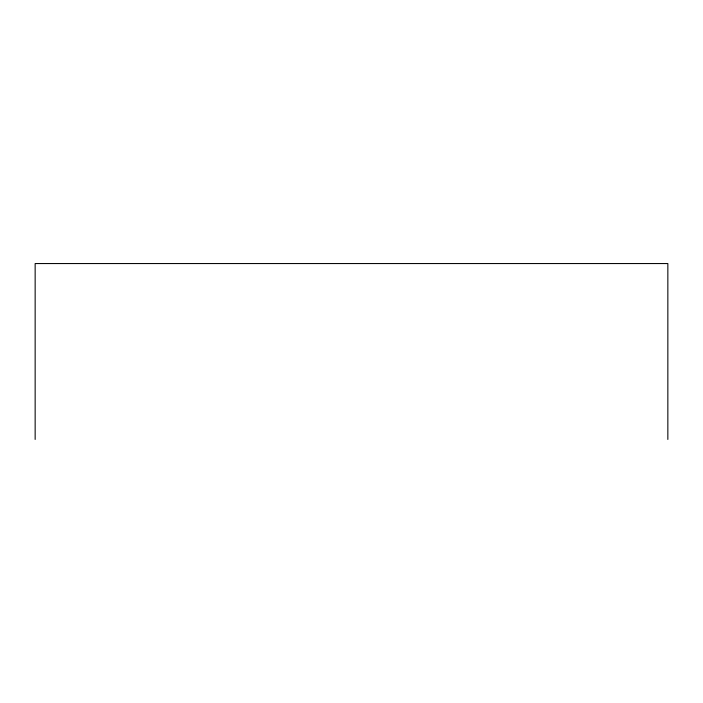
<?xml version="1.0" encoding="UTF-8"?>
<svg xmlns="http://www.w3.org/2000/svg" width="703" height="703" viewBox="0 0 703 703"><rect width="100%" height="100%" fill="white"/><g stroke="black" fill="none" stroke-linecap="round" stroke-linejoin="round"><path stroke-width="1.05" d="M667.85 439.445L667.85 263.555L35.15 263.555L35.15 439.445"/></g></svg>
